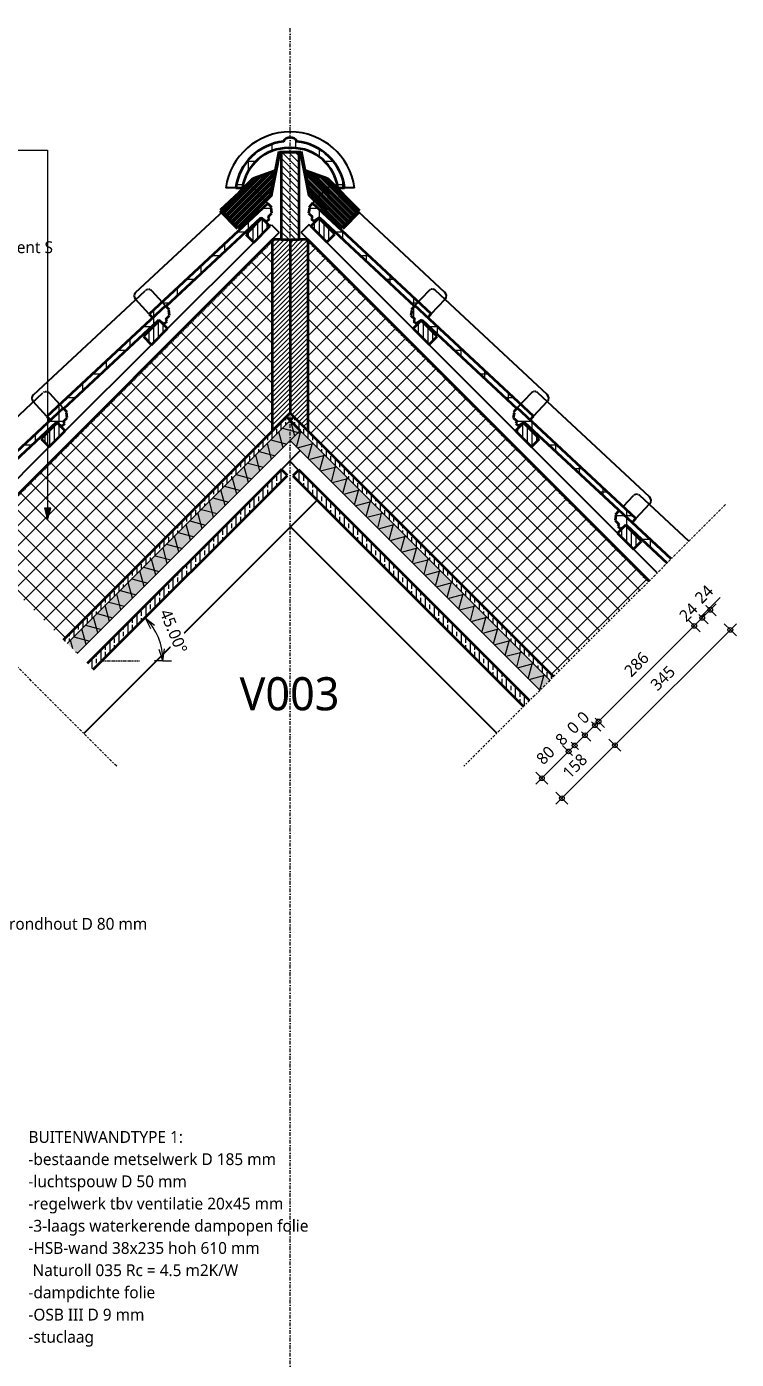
# Model space of a CAD drawing. Header units: millimetres. Extents: x 1789 to 13769, y 2055 to 27197.
# Drawn here: x 3481 to 4982, y 22616 to 25434 of the extents above; entities that cross this region are included whole.
import ezdxf

# ---------------------------------------------------------------- set-up
doc = ezdxf.new("R2010")
doc.units = ezdxf.units.MM
for name, pattern in [('MV_center', [15, 6, -3, 3, -3]), ('MV_hidden', [3.75, 2.5, -1.25]), ('MV_stramien', [16, 8, -4, 0, -4])]:
    doc.linetypes.add(name, pattern=pattern)
for name, color, linetype, lineweight in [('A-ANNO-DIMS', 211, 'Continuous', 13), ('A-ANNO-DIMS-10', 211, 'Continuous', 13), ('A-ANNO-NOTE', 131, 'Continuous', 18), ('A-DETL', 90, 'Continuous', 13), ('A-DETL-GENF', 92, 'Continuous', 18), ('G-ANNO-TEXT', 231, 'Continuous', 13)]:
    doc.layers.add(name, color=color, linetype=linetype, lineweight=lineweight)
doc.styles.add('Segoe UI_2', font='segoeui.ttf', dxfattribs={"height": 25})
doc.styles.add('Segoe UI_3', font='segoeui.ttf', dxfattribs={"height": 70})
doc.styles.add('Segoe UI_B', font='segoeui.ttf', dxfattribs={"height": 25})
doc.dimstyles.new('2_5_mm', dxfattribs={"dimscale": 304.8, "dimtxt": 26.184099, "dimasz": 0.082021, "dimexe": 0.059055, "dimexo": 0.0625, "dimgap": 0.049213, "dimtad": 1, "dimdec": 0, "dimzin": 0, "dimdsep": 46, "dimtxsty": 'Segoe UI_2', "dimblk1": 'OPEN30', "dimblk2": 'OPEN30', "dimsah": 1, "dimcen": 0.09, "dimazin": 0, "dimtfac": 1, "dimtdec": 4, "dimtix": 1, "dimtmove": 0, "dimatfit": 3, "dimfxl": 0.059055, "dimfxlon": 1, "dimtvp": 1, "dimtfill": 1, "dimtolj": 1, "dimtzin": 0, "dimarcsym": 2})
doc.dimstyles.new('2_5_mm_1', dxfattribs={"dimscale": 304.8, "dimtxt": 26.184099, "dimasz": 0.032808, "dimexe": 0.059055, "dimexo": 0.0625, "dimgap": 0.029528, "dimtad": 1, "dimdec": 0, "dimzin": 0, "dimdsep": 46, "dimtxsty": 'Segoe UI_2', "dimblk1": 'DOTBLANK', "dimblk2": 'DOTBLANK', "dimsah": 1, "dimcen": 0.09, "dimdle": 0.059055, "dimazin": 0, "dimtfac": 1, "dimtdec": 4, "dimtix": 1, "dimtmove": 0, "dimatfit": 3, "dimfxl": 0.059055, "dimfxlon": 1, "dimtvp": 1, "dimtfill": 1, "dimtolj": 1, "dimtzin": 0, "dimarcsym": 2})
doc.dimstyles.new('2_5_mm_2', dxfattribs={"dimscale": 304.8, "dimtxt": 26.184099, "dimasz": 0.032808, "dimexe": 0.059055, "dimexo": 0.0625, "dimgap": 0.029528, "dimtad": 1, "dimdec": 0, "dimzin": 0, "dimdsep": 46, "dimtxsty": 'Segoe UI_2', "dimblk1": 'DOTBLANK', "dimblk2": 'DOTBLANK', "dimsah": 1, "dimcen": 0.09, "dimdle": 0.059055, "dimazin": 0, "dimtfac": 1, "dimtdec": 4, "dimtix": 1, "dimtmove": 1, "dimatfit": 3, "dimfxl": 0.059055, "dimfxlon": 1, "dimtvp": 1, "dimtfill": 1, "dimtolj": 1, "dimtzin": 0, "dimarcsym": 2})
doc.dimstyles.new('2_5_mm_3', dxfattribs={"dimscale": 304.8, "dimtxt": 26.184099, "dimasz": 0.032808, "dimexe": 0.059055, "dimexo": 0.0625, "dimgap": 0.029528, "dimtad": 1, "dimdec": 0, "dimzin": 0, "dimdsep": 46, "dimtxsty": 'Segoe UI_2', "dimblk1": 'DOTBLANK', "dimblk2": 'DOTBLANK', "dimsah": 1, "dimcen": 0.09, "dimdle": 0.059055, "dimazin": 0, "dimtfac": 1, "dimtdec": 4, "dimtix": 1, "dimtmove": 2, "dimatfit": 3, "dimfxl": 0.059055, "dimfxlon": 1, "dimtvp": 1, "dimtfill": 1, "dimtolj": 1, "dimtzin": 0, "dimarcsym": 2})
pattern_1 = [(90, (0, 0), (-19.05, 1e-15), []), (90, (9.525, 0), (-19.05, 1e-15), [9.525, -4.762])]
pattern_2 = [(45, (0, 0), (-4.9497475, 4.9497475), [])]
pattern_3 = [(0, (0, 0), (0, 50), []), (90, (0, 0), (-50, 3e-15), [])]
pattern_4 = [(90, (0, 0), (-10, 6e-16), [])]

# ---------------------------------------------------------------- blocks, each defined once
blk = doc.blocks.new('42 isolatie - Type 1-3775556-Details Restauratie 1-10')
at = {"layer": 'A-DETL-GENF'}
blk.add_hatch(color=256, dxfattribs=at).paths.add_polyline_path([(135, -30.8), (801.8, -30.8), (801.8, -0.8), (135, -0.8)])
at = {"layer": 'A-DETL-GENF', "lineweight": 13}
h = blk.add_hatch(dxfattribs=at)
h.set_pattern_fill('FP_12', color=256, style=0, pattern_type=2)
h.set_pattern_definition([(300, (-2380.567, -120.812), (-25.98076, -15), []), (240, (-2380.567, -120.812), (-25.98076, 15), [])])
h.paths.add_polyline_path([(135, -30.8), (801.8, -30.8), (801.8, -0.8), (135, -0.8)])
at = {"layer": 'A-DETL-GENF'}
for p, q in [((801.8, -0.8), (135, -0.8)), ((801.8, -0.8), (135, -0.8)), ((801.8, -30.8), (801.8, -0.8)), ((801.8, -30.8), (801.8, -0.8)), ((135, -30.8), (771.8, -30.8)), ((135, -30.8), (771.8, -30.8)), ((771.8, -30.8), (801.8, -30.8))]:
    blk.add_line(p, q, dxfattribs=at)
blk = doc.blocks.new('42 isolatie - Type 1-3775557-Details Restauratie 1-10')
at = {"layer": 'A-DETL-GENF'}
blk.add_hatch(color=256, dxfattribs=at).paths.add_polyline_path([(25.3, 30.8), (25.3, 0.8), (771.8, 0.8), (771.8, 30.8), (186.6, 30.8)])
at = {"layer": 'A-DETL-GENF', "lineweight": 13}
h = blk.add_hatch(dxfattribs=at)
h.set_pattern_fill('FP_13', color=256, style=0, pattern_type=2)
h.set_pattern_definition([(60, (-2380.567, 120.812), (-25.98076, 15), []), (120, (-2380.567, 120.812), (-25.98076, -15), [])])
h.paths.add_polyline_path([(25.3, 30.8), (25.3, 0.8), (771.8, 0.8), (771.8, 30.8), (186.6, 30.8)])
at = {"layer": 'A-DETL-GENF'}
for p, q in [((771.8, 30.8), (25.3, 30.8)), ((771.8, 30.8), (25.3, 30.8)), ((771.8, 0.8), (771.8, 30.8)), ((771.8, 0.8), (771.8, 30.8)), ((25.3, 0.8), (771.8, 0.8)), ((25.3, 0.8), (771.8, 0.8))]:
    blk.add_line(p, q, dxfattribs=at)
blk = doc.blocks.new('NLRS_00_DI_maskeer - Type 1-4234629-Details Restauratie 1-10')
at = {"layer": 'A-DETL-GENF', "linetype": 'MV_center'}
blk.add_line((683, 0), (-100, 0), dxfattribs=at)
blk = doc.blocks.new('NLRS_00_DI_maskeer - Type 1-4234630-Details Restauratie 1-10')
at = {"layer": 'A-DETL-GENF', "linetype": 'MV_center'}
blk.add_line((-100, 0), (683, 0), dxfattribs=at)
blk = doc.blocks.new('00_GA_pijl - Type 1-3291577-Details Restauratie 1-10')
at = {"layer": 'A-ANNO-NOTE', "lineweight": 13}
blk.add_hatch(color=256, dxfattribs=at).paths.add_polyline_path([(-2.43, 0.7), (0, 0), (-2.43, -0.7)])
at = {"layer": 'A-ANNO-NOTE'}
for p, q in [((-2.43, 0.7), (-2.43, -0.7)), ((0, 0), (-2.43, 0.7)), ((-2.43, -0.7), (0, 0))]:
    blk.add_line(p, q, dxfattribs=at)
blk = doc.blocks.new('DIMBLOCK1-Details Restauratie 1-10')
at = {"layer": 'A-ANNO-DIMS-10'}
for p, q in [((3731.6, 24184), (3744.3, 24196.7)), ((3731.6, 24184), (3718.9, 24171.2)), ((3731.6, 24184), (3751.7, 24168.1)), ((3731.6, 24184), (3743.1, 24161.1)), ((3769.4, 24092.6), (3761.4, 24116.9)), ((3769.4, 24092.6), (3772.5, 24118)), ((3769.4, 24092.6), (3751.4, 24092.6)), ((3769.4, 24092.6), (3769.4, 24092.6)), ((3769.4, 24092.6), (3787.4, 24092.6))]:
    blk.add_line(p, q, dxfattribs=at)
blk.add_arc((3640.2, 24092.6), 129.2, 0, 45, dxfattribs=at)
blk.add_arc((3640.2, 24092.6), 129.2, 0, 45, dxfattribs=at)
at = {"layer": 'A-ANNO-DIMS-10', "color": 0, "insert": (3785, 24205.1), "char_height": 25, "width": 116.543, "attachment_point": 1, "rotation": 292.5, "line_spacing_factor": 1.142579, "style": 'Segoe UI_2', "bg_fill": 3, "box_fill_scale": 1.25, "bg_fill_color": 9, "bg_fill_true_color": 13158600, "bg_fill_transparency": 0}
blk.add_mtext('45.00°', dxfattribs=at)
blk = doc.blocks.new('_Open30')
at = {"color": 0, "linetype": 'ByBlock', "lineweight": -2}
for p, q in [((-1, 0.27), (0, 0)), ((0, 0), (-1, -0.27)), ((0, 0), (-1, 0))]:
    blk.add_line(p, q, dxfattribs=at)
blk = doc.blocks.new('DIMBLOCK23-Details Restauratie 1-10')
at = {"layer": 'A-ANNO-DIMS-10'}
for p, q in [((4947.5, 24226.9), (4906.5, 24185.9)), ((4939.4, 24213.5), (4909.7, 24183.8)), ((4926.6, 24200.8), (4913.9, 24213.5)), ((4909.7, 24183.8), (4896.9, 24196.5)), ((4906.5, 24185.9), (4918.2, 24192.3)), ((4926.6, 24200.8), (4939.4, 24188)), ((4909.7, 24183.8), (4922.4, 24171.1))]:
    blk.add_line(p, q, dxfattribs=at)
for centre in [(4909.7, 24183.8), (4926.6, 24200.8)]:
    blk.add_circle(centre, 5, dxfattribs=at)
at = {"layer": 'A-ANNO-DIMS-10', "color": 0, "insert": (4891.2, 24229.4), "char_height": 25, "width": 45.703, "attachment_point": 1, "rotation": 45, "line_spacing_factor": 1.142579, "style": 'Segoe UI_2', "bg_fill": 3, "box_fill_scale": 1.25, "bg_fill_color": 9, "bg_fill_true_color": 13158600, "bg_fill_transparency": 0}
blk.add_mtext('24', dxfattribs=at)
blk = doc.blocks.new('_DotBlank')
at = {"color": 0, "linetype": 'ByBlock', "lineweight": -2}
blk.add_line((-0.5, 0), (-1, 0), dxfattribs=at)
blk.add_circle((0, 0), 0.5, dxfattribs=at)
blk = doc.blocks.new('DIMBLOCK24-Details Restauratie 1-10')
at = {"layer": 'A-ANNO-DIMS-10'}
for p, q in [((4909.7, 24183.8), (4896.9, 24196.5)), ((4892.7, 24166.8), (4880, 24179.6)), ((4909.7, 24183.8), (4892.7, 24166.8)), ((4892.7, 24166.8), (4905.4, 24154.1)), ((4909.7, 24183.8), (4922.4, 24171.1))]:
    blk.add_line(p, q, dxfattribs=at)
for centre in [(4909.7, 24183.8), (4892.7, 24166.8)]:
    blk.add_circle(centre, 5, dxfattribs=at)
at = {"layer": 'A-ANNO-DIMS-10', "color": 0, "insert": (4858.3, 24191.3), "char_height": 25, "width": 45.703, "attachment_point": 1, "rotation": 45, "line_spacing_factor": 1.142579, "style": 'Segoe UI_2', "bg_fill": 3, "box_fill_scale": 1.25, "bg_fill_color": 9, "bg_fill_true_color": 13158600, "bg_fill_transparency": 0}
blk.add_mtext('24', dxfattribs=at)
blk = doc.blocks.new('DIMBLOCK25-Details Restauratie 1-10')
at = {"layer": 'A-ANNO-DIMS-10'}
for p, q in [((4892.7, 24166.8), (4690.5, 23964.6)), ((4892.7, 24166.8), (4880, 24179.6)), ((4892.7, 24166.8), (4905.4, 24154.1)), ((4690.5, 23964.6), (4677.7, 23977.3)), ((4690.5, 23964.6), (4703.2, 23951.9))]:
    blk.add_line(p, q, dxfattribs=at)
for centre in [(4892.7, 24166.8), (4690.5, 23964.6)]:
    blk.add_circle(centre, 5, dxfattribs=at)
at = {"layer": 'A-ANNO-DIMS-10', "color": 0, "insert": (4742, 24074.9), "char_height": 25, "width": 68.555, "attachment_point": 1, "rotation": 45, "line_spacing_factor": 1.142579, "style": 'Segoe UI_2', "bg_fill": 3, "box_fill_scale": 1.25, "bg_fill_color": 9, "bg_fill_true_color": 13158600, "bg_fill_transparency": 0}
blk.add_mtext('286', dxfattribs=at)
blk = doc.blocks.new('DIMBLOCK26-Details Restauratie 1-10')
at = {"layer": 'A-ANNO-DIMS-10'}
for p, q in [((4682.7, 23956.8), (4670, 23969.5)), ((4690.5, 23964.6), (4677.7, 23977.3)), ((4690.5, 23964.6), (4682.7, 23956.8)), ((4690.5, 23964.6), (4703.2, 23951.9)), ((4682.7, 23956.8), (4695.4, 23944.1))]:
    blk.add_line(p, q, dxfattribs=at)
for centre in [(4682.7, 23956.8), (4690.5, 23964.6)]:
    blk.add_circle(centre, 5, dxfattribs=at)
at = {"layer": 'A-ANNO-DIMS-10', "color": 0, "insert": (4643.7, 23976.7), "char_height": 25, "width": 45.703, "attachment_point": 1, "rotation": 45, "line_spacing_factor": 1.142579, "style": 'Segoe UI_2', "bg_fill": 3, "box_fill_scale": 1.25, "bg_fill_color": 9, "bg_fill_true_color": 13158600, "bg_fill_transparency": 0}
blk.add_mtext('11', dxfattribs=at)
blk = doc.blocks.new('DIMBLOCK27-Details Restauratie 1-10')
at = {"layer": 'A-ANNO-DIMS-10'}
for p, q in [((4682.7, 23956.8), (4670, 23969.5)), ((4661.5, 23935.6), (4648.8, 23948.3)), ((4682.7, 23956.8), (4661.5, 23935.6)), ((4661.5, 23935.6), (4674.2, 23922.9)), ((4682.7, 23956.8), (4695.4, 23944.1))]:
    blk.add_line(p, q, dxfattribs=at)
for centre in [(4682.7, 23956.8), (4661.5, 23935.6)]:
    blk.add_circle(centre, 5, dxfattribs=at)
at = {"layer": 'A-ANNO-DIMS-10', "color": 0, "insert": (4629.2, 23962.2), "char_height": 25, "width": 45.703, "attachment_point": 1, "rotation": 45, "line_spacing_factor": 1.142579, "style": 'Segoe UI_2', "bg_fill": 3, "box_fill_scale": 1.25, "bg_fill_color": 9, "bg_fill_true_color": 13158600, "bg_fill_transparency": 0}
blk.add_mtext('30', dxfattribs=at)
blk = doc.blocks.new('DIMBLOCK28-Details Restauratie 1-10')
at = {"layer": 'A-ANNO-DIMS-10'}
for p, q in [((4661.5, 23935.6), (4639.9, 23914)), ((4661.5, 23935.6), (4648.8, 23948.3)), ((4661.5, 23935.6), (4674.2, 23922.9)), ((4639.9, 23914), (4627.2, 23926.8)), ((4639.9, 23914), (4652.6, 23901.3))]:
    blk.add_line(p, q, dxfattribs=at)
for centre in [(4661.5, 23935.6), (4639.9, 23914)]:
    blk.add_circle(centre, 5, dxfattribs=at)
at = {"layer": 'A-ANNO-DIMS-10', "color": 0, "insert": (4607.8, 23940.8), "char_height": 25, "width": 45.703, "attachment_point": 1, "rotation": 45, "line_spacing_factor": 1.142579, "style": 'Segoe UI_2', "bg_fill": 3, "box_fill_scale": 1.25, "bg_fill_color": 9, "bg_fill_true_color": 13158600, "bg_fill_transparency": 0}
blk.add_mtext('30', dxfattribs=at)
blk = doc.blocks.new('DIMBLOCK29-Details Restauratie 1-10')
at = {"layer": 'A-ANNO-DIMS-10'}
for p, q in [((4627.2, 23901.3), (4614.5, 23914)), ((4639.9, 23914), (4627.2, 23926.8)), ((4639.9, 23914), (4627.2, 23901.3)), ((4639.9, 23914), (4652.6, 23901.3)), ((4627.2, 23901.3), (4639.9, 23888.6))]:
    blk.add_line(p, q, dxfattribs=at)
for centre in [(4627.2, 23901.3), (4639.9, 23914)]:
    blk.add_circle(centre, 5, dxfattribs=at)
at = {"layer": 'A-ANNO-DIMS-10', "color": 0, "insert": (4583.2, 23916.2), "char_height": 25, "width": 45.703, "attachment_point": 1, "rotation": 45, "line_spacing_factor": 1.142579, "style": 'Segoe UI_2', "bg_fill": 3, "box_fill_scale": 1.25, "bg_fill_color": 9, "bg_fill_true_color": 13158600, "bg_fill_transparency": 0}
blk.add_mtext('18', dxfattribs=at)
blk = doc.blocks.new('DIMBLOCK30-Details Restauratie 1-10')
at = {"layer": 'A-ANNO-DIMS-10'}
for p, q in [((4627.2, 23901.3), (4614.5, 23914)), ((4627.2, 23901.3), (4557.9, 23832)), ((4627.2, 23901.3), (4639.9, 23888.6)), ((4570.6, 23844.7), (4557.9, 23857.5)), ((4570.6, 23844.7), (4583.3, 23832))]:
    blk.add_line(p, q, dxfattribs=at)
for centre in [(4627.2, 23901.3), (4570.6, 23844.7)]:
    blk.add_circle(centre, 5, dxfattribs=at)
at = {"layer": 'A-ANNO-DIMS-10', "color": 0, "insert": (4556, 23889), "char_height": 25, "width": 45.703, "attachment_point": 1, "rotation": 45, "line_spacing_factor": 1.142579, "style": 'Segoe UI_2', "bg_fill": 3, "box_fill_scale": 1.25, "bg_fill_color": 9, "bg_fill_true_color": 13158600, "bg_fill_transparency": 0}
blk.add_mtext('80', dxfattribs=at)
blk = doc.blocks.new('DIMBLOCK40-Details Restauratie 1-10')
at = {"layer": 'A-ANNO-DIMS-10'}
for p, q in [((4981.8, 24171.1), (4725.1, 23914.4)), ((4969.1, 24158.3), (4956.3, 24171.1)), ((4969.1, 24158.3), (4981.8, 24145.6)), ((4725.1, 23914.4), (4712.4, 23927.1)), ((4725.1, 23914.4), (4737.9, 23901.7))]:
    blk.add_line(p, q, dxfattribs=at)
for centre in [(4969.1, 24158.3), (4725.1, 23914.4)]:
    blk.add_circle(centre, 5, dxfattribs=at)
at = {"layer": 'A-ANNO-DIMS-10', "color": 0, "insert": (4797.5, 24045.6), "char_height": 25, "width": 68.555, "attachment_point": 1, "rotation": 45, "line_spacing_factor": 1.142579, "style": 'Segoe UI_2', "bg_fill": 3, "box_fill_scale": 1.25, "bg_fill_color": 9, "bg_fill_true_color": 13158600, "bg_fill_transparency": 0}
blk.add_mtext('345', dxfattribs=at)
blk = doc.blocks.new('DIMBLOCK41-Details Restauratie 1-10')
at = {"layer": 'A-ANNO-DIMS-10'}
for p, q in [((4725.1, 23914.4), (4600.3, 23789.6)), ((4725.1, 23914.4), (4712.4, 23927.1)), ((4725.1, 23914.4), (4737.9, 23901.7)), ((4613, 23802.3), (4600.3, 23815)), ((4613, 23802.3), (4625.8, 23789.6))]:
    blk.add_line(p, q, dxfattribs=at)
for centre in [(4725.1, 23914.4), (4613, 23802.3)]:
    blk.add_circle(centre, 5, dxfattribs=at)
at = {"layer": 'A-ANNO-DIMS-10', "color": 0, "insert": (4611.6, 23859.7), "char_height": 25, "width": 68.555, "attachment_point": 1, "rotation": 45, "line_spacing_factor": 1.142579, "style": 'Segoe UI_2', "bg_fill": 3, "box_fill_scale": 1.25, "bg_fill_color": 9, "bg_fill_true_color": 13158600, "bg_fill_transparency": 0}
blk.add_mtext('158', dxfattribs=at)

msp = doc.modelspace()

# ---------------------------------------------------------------- hatches: boundary and pattern name
at = {"layer": 'A-DETL-GENF', "lineweight": 13}
h = msp.add_hatch(dxfattribs=at)
h.set_pattern_fill('FP_6', color=253, style=0, pattern_type=2)
h.set_pattern_definition(pattern_3)
h.paths.add_polyline_path([(3923.5, 25093.2), (3937.4, 25093.2), (3939.8, 25104.8), (3943.5, 25115.8), (3948.5, 25126.4), (3954.7, 25136.4), (3962, 25145.5), (3970.4, 25153.7), (3979.7, 25160.8), (3989.8, 25166.8), (4000.5, 25171.6), (4011.7, 25175), (4023.2, 25177.1), (4035, 25177.8), (4041.9, 25177.8), (4053.7, 25177), (4065.1, 25175), (4076.3, 25171.5), (4087, 25166.8), (4097.1, 25160.8), (4106.4, 25153.7), (4114.8, 25145.5), (4122.2, 25136.4), (4128.4, 25126.4), (4133.4, 25115.9), (4137, 25104.8), (4139.4, 25093.3), (4153.4, 25093.3), (4151.1, 25105.8), (4147.5, 25117.8), (4142.5, 25129.4), (4136.3, 25140.3), (4128.8, 25150.5), (4120.3, 25159.8), (4110.7, 25168.1), (4100.3, 25175.3), (4089.2, 25181.2), (4077.4, 25185.9), (4065.3, 25189.2), (4052.8, 25191.1), (4050.6, 25194.4), (4047.6, 25197), (4044.2, 25198.8), (4040.4, 25199.7), (4036.4, 25199.7), (4032.6, 25198.8), (4029.2, 25196.9), (4026.3, 25194.3), (4024.1, 25191.1), (4011.5, 25189.1), (3999.4, 25185.8), (3987.7, 25181.1), (3976.6, 25175.2), (3966.2, 25168), (3956.6, 25159.8), (3948.1, 25150.5), (3940.6, 25140.3), (3934.4, 25129.3), (3929.4, 25117.7), (3925.8, 25105.7)])
h = msp.add_hatch(dxfattribs=at)
h.set_pattern_fill('FP_2', color=250, style=0, pattern_type=2)
h.set_pattern_definition([(135, (0, 0), (-7.071068, -7.071068), [])])
h.paths.add_polyline_path([(4057.4, 24983.8), (4057.4, 25167.8), (4019.4, 25167.8), (4019.4, 24983.8), (4038.9, 24983.8)])
h = msp.add_hatch(dxfattribs=at)
h.set_pattern_fill('FP_6', color=253, style=0, pattern_type=2)
h.set_pattern_definition(pattern_3)
h.paths.add_polyline_path([(3747.8, 24818.5), (3774.9, 24843.9), (3775.8, 24842.9), (3976.8, 25030.3), (3988.6, 25022.2), (3994.4, 25027.6), (3991.8, 25031.9), (3999.8, 25039.4), (3998, 25050.1), (3999.5, 25051.5), (3991.3, 25060.3), (3740.5, 24826.3)])
h = msp.add_hatch(dxfattribs=at)
h.set_pattern_fill('FP_6', color=253, style=0, pattern_type=2)
h.set_pattern_definition(pattern_3)
h.paths.add_polyline_path([(4329.4, 24818.9), (4336.7, 24826.7), (4085.9, 25060.6), (4077.7, 25051.8), (4079.1, 25050.5), (4077.4, 25039.8), (4085.4, 25032.3), (4082.8, 25028), (4088.6, 25022.5), (4100.3, 25030.7), (4301.3, 24843.3), (4302.2, 24844.2), (4316.7, 24830.7)])
h = msp.add_hatch(dxfattribs=at)
h.set_pattern_fill('FP_11', color=253, style=0, pattern_type=2)
h.set_pattern_definition(pattern_4)
h.paths.add_polyline_path([(3961.3, 24978), (3995.3, 25011.9), (3978.3, 25028.9), (3944.4, 24994.9)])
h = msp.add_hatch(dxfattribs=at)
h.set_pattern_fill('FP_11', color=253, style=0, pattern_type=2)
h.set_pattern_definition(pattern_4)
h.paths.add_polyline_path([(4115.9, 24978.3), (4132.8, 24995.3), (4098.9, 25029.2), (4081.9, 25012.3)])
h = msp.add_hatch(dxfattribs=at)
h.set_pattern_fill('FP_4', color=251, style=0, pattern_type=2)
h.set_pattern_definition([(45, (0, 0), (-21.213203, 21.213203), []), (135, (0, 0), (-21.213203, -21.213203), [])])
h.paths.add_polyline_path([(4595.3, 24059.8), (4797.5, 24262), (4076.4, 24983.1), (4076.4, 24578.7), (4533.1, 24122)])
h.paths.add_polyline_path([(3559.1, 24137.4), (4000.4, 24578.7), (4000.4, 24983.1), (3356.9, 24339.6), (3471.7, 24224.8)])
h = msp.add_hatch(dxfattribs=at)
h.set_pattern_fill('FP_5', color=250, style=0, pattern_type=2)
h.set_pattern_definition(pattern_2)
h.paths.add_polyline_path([(4000.4, 24578.7), (4038.4, 24616.7), (4038.4, 24983.8), (4000.4, 24983.8), (4000.4, 24601.1)])
h = msp.add_hatch(dxfattribs=at)
h.set_pattern_fill('FP_5', color=250, style=0, pattern_type=2)
h.set_pattern_definition(pattern_2)
h.paths.add_polyline_path([(4076.4, 24578.7), (4076.4, 24983.8), (4038.4, 24983.8), (4038.4, 24616.7), (4075.2, 24579.9)])
h = msp.add_hatch(dxfattribs=at)
h.set_pattern_fill('FP_6', color=253, style=0, pattern_type=2)
h.set_pattern_definition(pattern_3)
h.paths.add_polyline_path([(3531.4, 24602.2), (3558.6, 24627.5), (3559.5, 24626.5), (3760.5, 24814), (3772.2, 24805.8), (3778.1, 24811.2), (3775.4, 24815.6), (3783.4, 24823.1), (3781.7, 24833.7), (3783.1, 24835.1), (3774.9, 24843.9), (3524.1, 24610)])
h = msp.add_hatch(dxfattribs=at)
h.set_pattern_fill('FP_6', color=253, style=0, pattern_type=2)
h.set_pattern_definition(pattern_3)
h.paths.add_polyline_path([(4545.8, 24602.5), (4553.1, 24610.3), (4302.2, 24844.2), (4294.1, 24835.5), (4295.5, 24834.1), (4293.8, 24823.4), (4301.8, 24815.9), (4299.1, 24811.6), (4305, 24806.1), (4316.7, 24814.3), (4517.7, 24626.9), (4518.6, 24627.9), (4533.1, 24614.4)])
h = msp.add_hatch(dxfattribs=at)
h.set_pattern_fill('FP_11', color=253, style=0, pattern_type=2)
h.set_pattern_definition(pattern_4)
h.paths.add_polyline_path([(3745, 24761.6), (3778.9, 24795.5), (3761.9, 24812.5), (3728, 24778.6)])
h = msp.add_hatch(dxfattribs=at)
h.set_pattern_fill('FP_11', color=253, style=0, pattern_type=2)
h.set_pattern_definition(pattern_4)
h.paths.add_polyline_path([(4332.2, 24762), (4349.2, 24778.9), (4315.3, 24812.9), (4298.3, 24795.9)])
h = msp.add_hatch(dxfattribs=at)
h.set_pattern_fill('FP_6', color=253, style=0, pattern_type=2)
h.set_pattern_definition(pattern_3)
h.paths.add_polyline_path([(3315.9, 24384.8), (3544.1, 24597.6), (3555.8, 24589.4), (3561.7, 24594.9), (3559, 24599.2), (3567, 24606.7), (3565.3, 24617.4), (3566.8, 24618.7), (3558.6, 24627.5), (3307.7, 24393.6)])
h = msp.add_hatch(dxfattribs=at)
h.set_pattern_fill('FP_3', color=250, style=0, pattern_type=2)
h.set_pattern_definition(pattern_1)
h.paths.add_polyline_path([(3566.9, 24129.6), (4038.4, 24601.1), (4030.6, 24608.9), (3559.1, 24137.4)])
h = msp.add_hatch(dxfattribs=at)
h.set_pattern_fill('FP_3', color=250, style=0, pattern_type=2)
h.set_pattern_definition(pattern_1)
h.paths.add_polyline_path([(4587.5, 24052), (4595.3, 24059.8), (4046.4, 24608.7), (4038.6, 24600.9), (4452.2, 24187.4)])
h = msp.add_hatch(dxfattribs=at)
h.set_pattern_fill('FP_6', color=253, style=0, pattern_type=2)
h.set_pattern_definition(pattern_3)
h.paths.add_polyline_path([(4761.3, 24385.2), (4769.5, 24393.9), (4518.6, 24627.9), (4510.4, 24619.1), (4511.9, 24617.7), (4510.1, 24607.1), (4518.2, 24599.5), (4515.5, 24595.2), (4521.4, 24589.8), (4533.1, 24597.9), (4720, 24423.6)])
h = msp.add_hatch(dxfattribs=at)
h.set_pattern_fill('FP_11', color=253, style=0, pattern_type=2)
h.set_pattern_definition(pattern_4)
h.paths.add_polyline_path([(3528.6, 24545.2), (3562.5, 24579.2), (3545.5, 24596.1), (3511.6, 24562.2)])
h = msp.add_hatch(dxfattribs=at)
h.set_pattern_fill('FP_11', color=253, style=0, pattern_type=2)
h.set_pattern_definition(pattern_4)
h.paths.add_polyline_path([(4548.6, 24545.6), (4565.6, 24562.5), (4531.6, 24596.5), (4514.7, 24579.5)])
h = msp.add_hatch(dxfattribs=at)
h.set_pattern_fill('FP_3', color=250, style=0, pattern_type=2)
h.set_pattern_definition(pattern_1)
h.paths.add_polyline_path([(3622.1, 24074.4), (4032.4, 24484.8), (4019.7, 24497.5), (3609.3, 24087.2)])
h = msp.add_hatch(dxfattribs=at)
h.set_pattern_fill('FP_3', color=250, style=0, pattern_type=2)
h.set_pattern_definition(pattern_1)
h.paths.add_polyline_path([(4532, 23996.5), (4544.7, 24009.3), (4056.8, 24497.2), (4044.1, 24484.4), (4515.4, 24013.1)])
h = msp.add_hatch(dxfattribs=at)
h.set_pattern_fill('FP_6', color=253, style=0, pattern_type=2)
h.set_pattern_definition(pattern_3)
h.paths.add_polyline_path([(4835.2, 24299.8), (4843.7, 24308.3), (4734.1, 24410.6), (4725.9, 24401.8), (4727.3, 24400.4), (4725.6, 24389.7), (4733.6, 24382.2), (4730.9, 24377.9), (4736.8, 24372.4), (4748.5, 24380.6), (4781.6, 24349.8)])
h = msp.add_hatch(dxfattribs=at)
h.set_pattern_fill('FP_11', color=253, style=0, pattern_type=2)
h.set_pattern_definition(pattern_4)
h.paths.add_polyline_path([(4764.6, 24328.8), (4781.6, 24345.8), (4747.7, 24379.8), (4730.7, 24362.8)])

# ---------------------------------------------------------------- linework, layer by layer
at = {"layer": 'A-ANNO-NOTE'}
for p, q in [((3035.2, 25173.2), (3525.5, 25173.2)), ((3525.5, 25173.2), (3525.5, 24415.8))]:
    msp.add_line(p, q, dxfattribs=at)
at = {"layer": 'A-DETL', "linetype": 'MV_stramien', "lineweight": 18}
msp.add_line((4038.4, 21011.3), (4038.4, 25434.2), dxfattribs=at)
at = {"layer": 'A-DETL', "lineweight": 35}
for p, q in [((4035, 25177.8), (4041.9, 25177.8)), ((4057.4, 25167.8), (4019.4, 25167.8)), ((4019.4, 25167.8), (4019.4, 24983.8)), ((4057.4, 24983.8), (4057.4, 25167.8)), ((3923.5, 25093.2), (3937.4, 25093.2)), ((4139.4, 25093.3), (4153.4, 25093.3)), ((3991.3, 25060.3), (3740.5, 24826.3)), ((3999.5, 25051.5), (3991.3, 25060.3)), ((4085.9, 25060.6), (4077.7, 25051.8)), ((4336.7, 24826.7), (4085.9, 25060.6)), ((3775.8, 24842.9), (3976.8, 25030.3)), ((3976.8, 25030.3), (3988.6, 25022.2)), ((3991.8, 25031.9), (3999.8, 25039.4)), ((3994.4, 25027.6), (3991.8, 25031.9)), ((3998, 25050.1), (3999.5, 25051.5)), ((3999.8, 25039.4), (3998, 25050.1)), ((4079.1, 25050.5), (4077.4, 25039.8)), ((4077.4, 25039.8), (4085.4, 25032.3)), ((4077.7, 25051.8), (4079.1, 25050.5)), ((4085.4, 25032.3), (4082.8, 25028)), ((4088.6, 25022.5), (4100.3, 25030.7)), ((4100.3, 25030.7), (4301.3, 24843.3)), ((3978.3, 25028.9), (3944.4, 24994.9)), ((3961.3, 24978), (3995.3, 25011.9)), ((3995.3, 25011.9), (3978.3, 25028.9)), ((3988.6, 25022.2), (3994.4, 25027.6)), ((4098.9, 25029.2), (4081.9, 25012.3)), ((4081.9, 25012.3), (4115.9, 24978.3)), ((4082.8, 25028), (4088.6, 25022.5)), ((4132.8, 24995.3), (4098.9, 25029.2)), ((4000.4, 24983.1), (3356.9, 24339.6)), ((3944.4, 24994.9), (3961.3, 24978)), ((4019.4, 24983.8), (4000.4, 24983.8)), ((4000.4, 24983.8), (4000.4, 24578.7)), ((4019.4, 24983.8), (4057.4, 24983.8)), ((4038.4, 24983.8), (4038.4, 24616.7)), ((4076.4, 24983.8), (4057.4, 24983.8)), ((4076.4, 24578.7), (4076.4, 24983.8)), ((4797.5, 24262), (4076.4, 24983.1)), ((4115.9, 24978.3), (4132.8, 24995.3)), ((3774.9, 24843.9), (3524.1, 24610)), ((3783.1, 24835.1), (3774.9, 24843.9)), ((3781.7, 24833.7), (3783.1, 24835.1)), ((3783.4, 24823.1), (3781.7, 24833.7)), ((4295.5, 24834.1), (4293.8, 24823.4)), ((4302.2, 24844.2), (4294.1, 24835.5)), ((4294.1, 24835.5), (4295.5, 24834.1)), ((4553.1, 24610.3), (4302.2, 24844.2)), ((3559.5, 24626.5), (3760.5, 24814)), ((3761.9, 24812.5), (3728, 24778.6)), ((3740.5, 24826.3), (3747.8, 24818.5)), ((3760.5, 24814), (3772.2, 24805.8)), ((3778.9, 24795.5), (3761.9, 24812.5)), ((3772.2, 24805.8), (3778.1, 24811.2)), ((3775.4, 24815.6), (3783.4, 24823.1)), ((3778.1, 24811.2), (3775.4, 24815.6)), ((4293.8, 24823.4), (4301.8, 24815.9)), ((4315.3, 24812.9), (4298.3, 24795.9)), ((4301.8, 24815.9), (4299.1, 24811.6)), ((4299.1, 24811.6), (4305, 24806.1)), ((4305, 24806.1), (4316.7, 24814.3)), ((4349.2, 24778.9), (4315.3, 24812.9)), ((4316.7, 24814.3), (4517.7, 24626.9)), ((4329.4, 24818.9), (4336.7, 24826.7)), ((3728, 24778.6), (3745, 24761.6)), ((3745, 24761.6), (3778.9, 24795.5)), ((4298.3, 24795.9), (4332.2, 24762)), ((4332.2, 24762), (4349.2, 24778.9)), ((3558.6, 24627.5), (3307.7, 24393.6)), ((3524.1, 24610), (3531.4, 24602.2)), ((3566.8, 24618.7), (3558.6, 24627.5)), ((3565.3, 24617.4), (3566.8, 24618.7)), ((3567, 24606.7), (3565.3, 24617.4)), ((4000.4, 24578.7), (4038.4, 24616.7)), ((4038.4, 24601.1), (4030.6, 24608.9)), ((4038.4, 24616.7), (4076.4, 24578.7)), ((4046.4, 24608.7), (4038.6, 24600.9)), ((4595.3, 24059.8), (4046.4, 24608.7)), ((4511.9, 24617.7), (4510.1, 24607.1)), ((4510.1, 24607.1), (4518.2, 24599.5)), ((4518.6, 24627.9), (4510.4, 24619.1)), ((4510.4, 24619.1), (4511.9, 24617.7)), ((4769.5, 24393.9), (4518.6, 24627.9)), ((4545.8, 24602.5), (4553.1, 24610.3)), ((3343.1, 24410.2), (3544.1, 24597.6)), ((3545.5, 24596.1), (3511.6, 24562.2)), ((3528.6, 24545.2), (3562.5, 24579.2)), ((3544.1, 24597.6), (3555.8, 24589.4)), ((3562.5, 24579.2), (3545.5, 24596.1)), ((3555.8, 24589.4), (3561.7, 24594.9)), ((3559, 24599.2), (3567, 24606.7)), ((3561.7, 24594.9), (3559, 24599.2)), ((4038.6, 24600.9), (4059.6, 24579.9)), ((4531.6, 24596.5), (4514.7, 24579.5)), ((4514.7, 24579.5), (4548.6, 24545.6)), ((4518.2, 24599.5), (4515.5, 24595.2)), ((4515.5, 24595.2), (4521.4, 24589.8)), ((4521.4, 24589.8), (4533.1, 24597.9)), ((4565.6, 24562.5), (4531.6, 24596.5)), ((4533.1, 24597.9), (4761.3, 24385.2)), ((3511.6, 24562.2), (3528.6, 24545.2)), ((4000.4, 24578.7), (3559.1, 24137.4)), ((3559.1, 24137.4), (4000.4, 24578.7)), ((4076.4, 24578.7), (4595.3, 24059.8)), ((4548.6, 24545.6), (4565.6, 24562.5)), ((4019.7, 24497.5), (3609.3, 24087.2)), ((4032.4, 24484.8), (4019.7, 24497.5)), ((4056.8, 24497.2), (4044.1, 24484.4)), ((4544.7, 24009.3), (4056.8, 24497.2)), ((3622.1, 24074.4), (4032.4, 24484.8)), ((4044.1, 24484.4), (4532, 23996.5)), ((4734.1, 24410.6), (4725.9, 24401.8)), ((4727.3, 24400.4), (4725.6, 24389.7)), ((4725.6, 24389.7), (4733.6, 24382.2)), ((4725.9, 24401.8), (4727.3, 24400.4)), ((4733.6, 24382.2), (4730.9, 24377.9)), ((4761.3, 24385.2), (4769.5, 24393.9)), ((4843.7, 24308.3), (4761.3, 24385.2)), ((4747.7, 24379.8), (4730.7, 24362.8)), ((4730.7, 24362.8), (4764.6, 24328.8)), ((4730.9, 24377.9), (4736.8, 24372.4)), ((4736.8, 24372.4), (4748.5, 24380.6)), ((4781.6, 24345.8), (4747.7, 24379.8)), ((4748.5, 24380.6), (4835.2, 24299.8)), ((4764.6, 24328.8), (4781.6, 24345.8))]:
    msp.add_line(p, q, dxfattribs=at)
at = {"layer": 'A-DETL', "lineweight": 50}
for p, q in [((3997.6, 25077.1), (4015.8, 25170.3)), ((4079.2, 25077.1), (4061.1, 25170.3)), ((3896.1, 25040), (3972.6, 25116.5)), ((3902.5, 25033.7), (3992.6, 25123.7)), ((3908.9, 25027.3), (4007, 25125.5)), ((3960.5, 25112.1), (4007.8, 25129.3)), ((4116.4, 25112.1), (4069.1, 25129.3)), ((4168, 25027.3), (4069.8, 25125.5)), ((4174.3, 25033.7), (4084.3, 25123.7)), ((4180.7, 25040), (4104.3, 25116.5)), ((3915.2, 25021), (4004, 25109.7)), ((3921.6, 25014.6), (4000.9, 25093.9)), ((3931.1, 25082.7), (3960.5, 25112.1)), ((4161.6, 25021), (4072.9, 25109.7)), ((4155.2, 25014.6), (4075.9, 25093.9)), ((4184.5, 25043.9), (4116.4, 25112.1)), ((3931.1, 25082.7), (3890.9, 25045.2)), ((3927.9, 25008.2), (3998.7, 25078.9)), ((4148.9, 25008.2), (4078.2, 25078.9)), ((3890.9, 25045.2), (3927.9, 25008.2)), ((4184.5, 25043.9), (4148.9, 25008.2))]:
    msp.add_line(p, q, dxfattribs=at)
at = {"layer": 'A-DETL', "lineweight": 25}
for p, q in [((4015.8, 25170.3), (4060.8, 25170.3)), ((3711.6, 24871.9), (3947.9, 25092.2)), ((3923.5, 25093.2), (3902.2, 25093.2)), ((3962, 25091.7), (3991.3, 25060.3)), ((4115.2, 25092.1), (4085.9, 25060.6)), ((4365.5, 24872.3), (4129.3, 25092.6)), ((4174.7, 25093.3), (4153.4, 25093.3)), ((3995.3, 25011.9), (3998.7, 25015.3)), ((3998.7, 25015.3), (4015.3, 24998.7)), ((4078.5, 25015.7), (4061.6, 24998.7)), ((4814.5, 24279), (4078.2, 25015.3)), ((3778.9, 24795.5), (3961.3, 24978)), ((4000.4, 24983.8), (4015.3, 24998.7)), ((4076.4, 24983.8), (4061.6, 24998.7)), ((3495.3, 24655.5), (3731.5, 24875.8)), ((3745.6, 24875.3), (3774.9, 24843.9)), ((4331.6, 24875.7), (4302.2, 24844.2)), ((4581.9, 24655.9), (4345.7, 24876.2)), ((3740.5, 24826.3), (3711.1, 24857.8)), ((4336.7, 24826.7), (4366, 24858.1)), ((3562.5, 24579.2), (3745, 24761.6)), ((3278.9, 24439.2), (3515.1, 24659.4)), ((3524.1, 24610), (3494.8, 24641.4)), ((3529.3, 24659), (3558.6, 24627.5)), ((4547.9, 24659.3), (4518.6, 24627.9)), ((4553.1, 24610.3), (4582.4, 24641.8)), ((4798.3, 24439.5), (4562.1, 24659.8)), ((3346.1, 24362.8), (3528.6, 24545.2)), ((4012.6, 24490.4), (4059.6, 24537.5)), ((4056.1, 24496.5), (4037.4, 24515.2)), ((4763.4, 24442), (4742.2, 24419.3)), ((4881.2, 24345.8), (4777.5, 24442.5)), ((4096.4, 24433.5), (3602.1, 23939.3)), ((4769.5, 24393.9), (4798.8, 24425.4)), ((4475.4, 23940), (4039.1, 24376.2))]:
    msp.add_line(p, q, dxfattribs=at)
at = {"layer": 'A-DETL', "linetype": 'MV_hidden', "lineweight": 18}
for p, q in [((4000.4, 24979.6), (3358.7, 24337.8)), ((4076.4, 24979.6), (4795.7, 24260.3)), ((3639.5, 24092.6), (3719.5, 24092.6))]:
    msp.add_line(p, q, dxfattribs=at)
at = {"layer": 'A-DETL', "lineweight": 25}
for centre, radius, start, end in [((4038.4, 25074.3), 137.5, 7.9134, 172.0927), ((3718.5, 24864.6), 10, 133, 223), ((4358.7, 24865), 10, 317, 47), ((3502.1, 24648.2), 10, 133, 223), ((4575.1, 24648.6), 10, 317, 47), ((4791.5, 24432.2), 10, 317, 47)]:
    msp.add_arc(centre, radius, start, end, dxfattribs=at)
at = {"layer": 'A-DETL', "lineweight": 35}
for centre, radius, start, end in [((4038.4, 25183.7), 16.1, 27.2148, 152.9899), ((4035, 25079.2), 112.4, 95.5638, 172.851), ((4035, 25079.2), 98.6, 90.0042, 171.8294), ((4041.9, 25079.2), 98.5, 8.1882, 90), ((4041.9, 25079.2), 112.4, 7.1739, 84.452)]:
    msp.add_arc(centre, radius, start, end, dxfattribs=at)
at = {"layer": 'A-DETL', "linetype": 'MV_hidden', "lineweight": 25}
for centre, start, end in [((3954.7, 25084.9), 43, 133), ((4122.5, 25085.2), 47, 137), ((3738.3, 24868.5), 43, 133), ((4338.9, 24868.9), 47, 137), ((3521.9, 24652.1), 43, 133), ((4555.2, 24652.5), 47, 137), ((4770.7, 24435.2), 47, 137)]:
    msp.add_arc(centre, 10, start, end, dxfattribs=at)

# ---------------------------------------------------------------- block references
at = {"layer": 'A-ANNO-NOTE', "xscale": 10, "yscale": 10, "zscale": 10, "rotation": 269.9999999999993}
msp.add_blockref('00_GA_pijl - Type 1-3291577-Details Restauratie 1-10', (3525.5, 24391.4), dxfattribs=at)
at = {"layer": 'A-DETL-GENF'}
for name, p, rotation in [('42 isolatie - Type 1-3775556-Details Restauratie 1-10', (3470.9, 24034.7), 45.00000000000005), ('42 isolatie - Type 1-3775557-Details Restauratie 1-10', (4605.9, 24034.7), 134.9999999999999)]:
    msp.add_blockref(name, p, dxfattribs=dict(at, rotation=rotation))
at = {"layer": 'A-DETL-GENF', "linetype": 'MV_center'}
for name, p, rotation in [('NLRS_00_DI_maskeer - Type 1-4234629-Details Restauratie 1-10', (3188.5, 24352.9), 314.9999999999999), ('NLRS_00_DI_maskeer - Type 1-4234630-Details Restauratie 1-10', (4888.4, 24352.9), 225.0000000000001)]:
    msp.add_blockref(name, p, dxfattribs=dict(at, rotation=rotation))

# ---------------------------------------------------------------- texts
at = {"layer": 'G-ANNO-TEXT', "color": 7, "attachment_point": 1}
for s, insert, char_height, width, style in [('-2-laags waterkerende dampopen folie Delta-Vent S', (2749, 24980.2), 25, 979.662, 'Segoe UI_2'), ('V003', (3931.3, 24058.3), 70, 272.574, 'Segoe UI_3'), ('BUITENWANDTYPE 1:', (3484.9, 23098.4), 25, 436.118, 'Segoe UI_B'), ('-bestaande metselwerk D 185 mm', (3484.9, 23051.4), 25, 644.557, 'Segoe UI_2'), ('-luchtspouw D 50 mm', (3484.9, 23004.5), 25, 416.877, 'Segoe UI_2'), ('-regelwerk tbv ventilatie 20x45 mm', (3484.9, 22957.5), 25, 663.797, 'Segoe UI_2'), ('-3-laags waterkerende dampopen folie', (3484.9, 22910.6), 25, 730.337, 'Segoe UI_2'), ('-HSB-wand 38x235 hoh 610 mm', (3484.9, 22863.6), 25, 611.688, 'Segoe UI_2'), (' Naturoll 035 Rc = 4.5 m2K/W', (3484.9, 22816.6), 25, 565.19, 'Segoe UI_2'), ('-dampdichte folie', (3484.9, 22769.7), 25, 334.304, 'Segoe UI_2'), ('-OSB III D 9 mm', (3484.9, 22722.7), 25, 303.84, 'Segoe UI_2'), ('-stuclaag', (3484.9, 22675.7), 25, 170.759, 'Segoe UI_2')]:
    msp.add_mtext(s, dxfattribs=dict(at, insert=insert, char_height=char_height, width=width, style=style))
at = {"layer": 'G-ANNO-TEXT', "color": 39, "insert": (3443.8, 23549.2), "char_height": 25, "width": 361.561, "attachment_point": 1, "style": 'Segoe UI_2'}
msp.add_mtext('rondhout D 80 mm', dxfattribs=at)

# ---------------------------------------------------------------- next in the draw order: dimensions: what is measured, and where the dimension line sits
at = {"layer": 'A-ANNO-DIMS'}
dim = msp.add_linear_dim(base=(4909.7, 24183.8), p1=(4913.9, 24213.5), p2=(4896.9, 24196.5), angle=45, dimstyle='2_5_mm_2', override={"dimpost": '<>', "dimfxl": 24}, dxfattribs=at)
dim.commit()
dim.dimension.update_dxf_attribs({"geometry": 'DIMBLOCK23-Details Restauratie 1-10', "text_midpoint": (4919.1, 24233.8), "dimtype": 160, "text_rotation": 45})
dim = msp.add_angular_dim_3p(base=(3765, 24126), center=(3640.2, 24092.6), p1=(3751.4, 24092.6), p2=(3744.3, 24196.7), dimstyle='2_5_mm', override={"dimpost": '<>', "dimfxl": 104.332539}, dxfattribs=at)
dim.commit()
dim.dimension.update_dxf_attribs({"geometry": 'DIMBLOCK1-Details Restauratie 1-10', "text_midpoint": (3785.4, 24152.7)})

# ---------------------------------------------------------------- next in the draw order: dimensions: what is measured, and where the dimension line sits
dim = msp.add_linear_dim(base=(4892.7, 24166.8), p1=(4896.9, 24196.5), p2=(4880, 24179.6), angle=45, dimstyle='2_5_mm_1', override={"dimpost": '<>', "dimfxl": 24}, dxfattribs=at)
dim.commit()
dim.dimension.update_dxf_attribs({"geometry": 'DIMBLOCK24-Details Restauratie 1-10', "text_midpoint": (4885.8, 24190.7)})

# ---------------------------------------------------------------- next in the draw order: dimensions: what is measured, and where the dimension line sits
dim = msp.add_linear_dim(base=(4690.5, 23964.6), p1=(4880, 24179.6), p2=(4677.7, 23977.3), angle=45, dimstyle='2_5_mm_1', override={"dimpost": '<>', "dimfxl": 286}, dxfattribs=at)
dim.commit()
dim.dimension.update_dxf_attribs({"geometry": 'DIMBLOCK25-Details Restauratie 1-10', "text_midpoint": (4776.1, 24081.2)})

# ---------------------------------------------------------------- next in the draw order: dimensions: what is measured, and where the dimension line sits
dim = msp.add_linear_dim(base=(4682.7, 23956.8), p1=(4677.7, 23977.3), p2=(4670, 23969.5), angle=45, dimstyle='2_5_mm_1', override={"dimpost": '<>', "dimfxl": 11}, dxfattribs=at)
dim.commit()
dim.dimension.update_dxf_attribs({"geometry": 'DIMBLOCK26-Details Restauratie 1-10', "text_midpoint": (4671.2, 23976.1)})

# ---------------------------------------------------------------- next in the draw order: dimensions: what is measured, and where the dimension line sits
for base, p1, p2, override, picture, middle in [((4725.1, 23914.4), (4956.3, 24171.1), (4712.4, 23927.1), {"dimpost": '<>', "dimfxl": 345}, 'DIMBLOCK40-Details Restauratie 1-10', (4831.6, 24051.9)), ((4661.5, 23935.6), (4670, 23969.5), (4648.8, 23948.3), {"dimpost": '<>', "dimfxl": 30}, 'DIMBLOCK27-Details Restauratie 1-10', (4656.6, 23961.7))]:
    dim = msp.add_linear_dim(base=base, p1=p1, p2=p2, angle=45, dimstyle='2_5_mm_1', override=override, dxfattribs=at)
    dim.commit()
    dim.dimension.update_dxf_attribs({"geometry": picture, "text_midpoint": middle})

# ---------------------------------------------------------------- next in the draw order: dimensions: what is measured, and where the dimension line sits
dim = msp.add_linear_dim(base=(4639.9, 23914), p1=(4648.8, 23948.3), p2=(4627.2, 23926.8), angle=45, dimstyle='2_5_mm_1', override={"dimpost": '<>', "dimfxl": 30.498059}, dxfattribs=at)
dim.commit()
dim.dimension.update_dxf_attribs({"geometry": 'DIMBLOCK28-Details Restauratie 1-10', "text_midpoint": (4635.2, 23940.3)})

# ---------------------------------------------------------------- next in the draw order: dimensions: what is measured, and where the dimension line sits
dim = msp.add_linear_dim(base=(4627.2, 23901.3), p1=(4627.2, 23926.8), p2=(4614.5, 23914), angle=45, dimstyle='2_5_mm_3', override={"dimpost": '<>', "dimfxl": 18}, dxfattribs=at)
dim.commit()
dim.dimension.update_dxf_attribs({"geometry": 'DIMBLOCK29-Details Restauratie 1-10', "text_midpoint": (4611.2, 23920.6), "dimtype": 160, "text_rotation": 45})

# ---------------------------------------------------------------- next in the draw order: dimensions: what is measured, and where the dimension line sits
dim = msp.add_linear_dim(base=(4570.6, 23844.7), p1=(4614.5, 23914), p2=(4557.9, 23857.5), angle=45, dimstyle='2_5_mm_1', override={"dimpost": '<>', "dimfxl": 80}, dxfattribs=at)
dim.commit()
dim.dimension.update_dxf_attribs({"geometry": 'DIMBLOCK30-Details Restauratie 1-10', "text_midpoint": (4583.4, 23888.5)})

# ---------------------------------------------------------------- next in the draw order: dimensions: what is measured, and where the dimension line sits
dim = msp.add_linear_dim(base=(4613.0476, 23802.3178), p1=(4712.3947, 23927.1207), p2=(4600.3197, 23815.0457), angle=45, dimstyle='2_5_mm_3', override={"dimpost": '<>', "dimfxl": 158.498059}, dxfattribs=at)
dim.commit()
dim.dimension.update_dxf_attribs({"geometry": 'DIMBLOCK41-Details Restauratie 1-10', "text_midpoint": (4647.6189, 23872.1744), "dimtype": 160, "text_rotation": 45})

doc.saveas('drawing.dxf')
